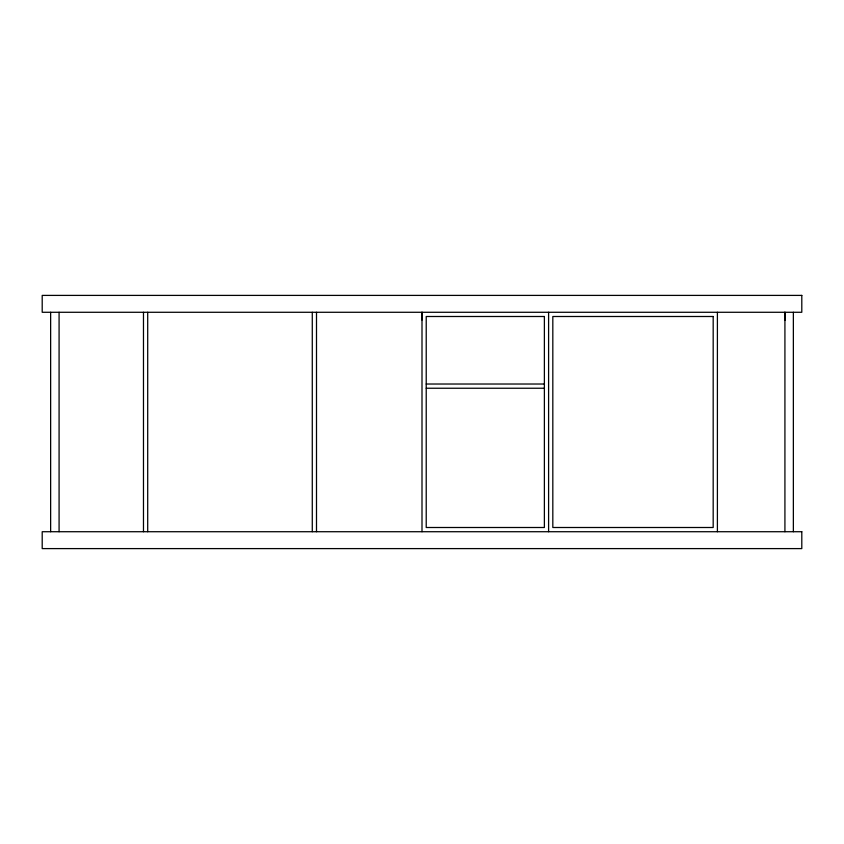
<?xml version="1.0" encoding="UTF-8"?>
<svg xmlns="http://www.w3.org/2000/svg" width="844" height="844" viewBox="0 0 844 844"><rect width="100%" height="100%" fill="white"/><g stroke="black" fill="none" stroke-linecap="round" stroke-linejoin="round"><path stroke-width="1.27" d="M422 320.013L422 312.28L422 531.72M784.92 320.435L784.92 312.28L784.92 531.72M426.22 384.02L544.38 384.02M426.22 388.24L544.38 388.24M793.36 312.28L793.36 531.72M717.4 312.28L717.4 531.72M548.6 312.28L548.6 531.72M316.5 312.28L316.5 531.72M312.28 312.28L312.28 531.72M147.7 312.28L147.7 531.72M143.48 312.28L143.48 531.72M59.08 312.28L59.08 531.72M50.64 312.28L50.64 531.72M801.8 295.4L42.2 295.4L42.2 312.28L801.8 312.28L801.8 295.4M544.38 316.5L426.22 316.5L426.22 527.5L544.38 527.5L544.38 316.5M713.18 316.5L552.82 316.5L552.82 527.5L713.18 527.5L713.18 316.5M801.8 531.72L42.2 531.72L42.2 548.6L801.8 548.6L801.8 531.72"/></g></svg>
